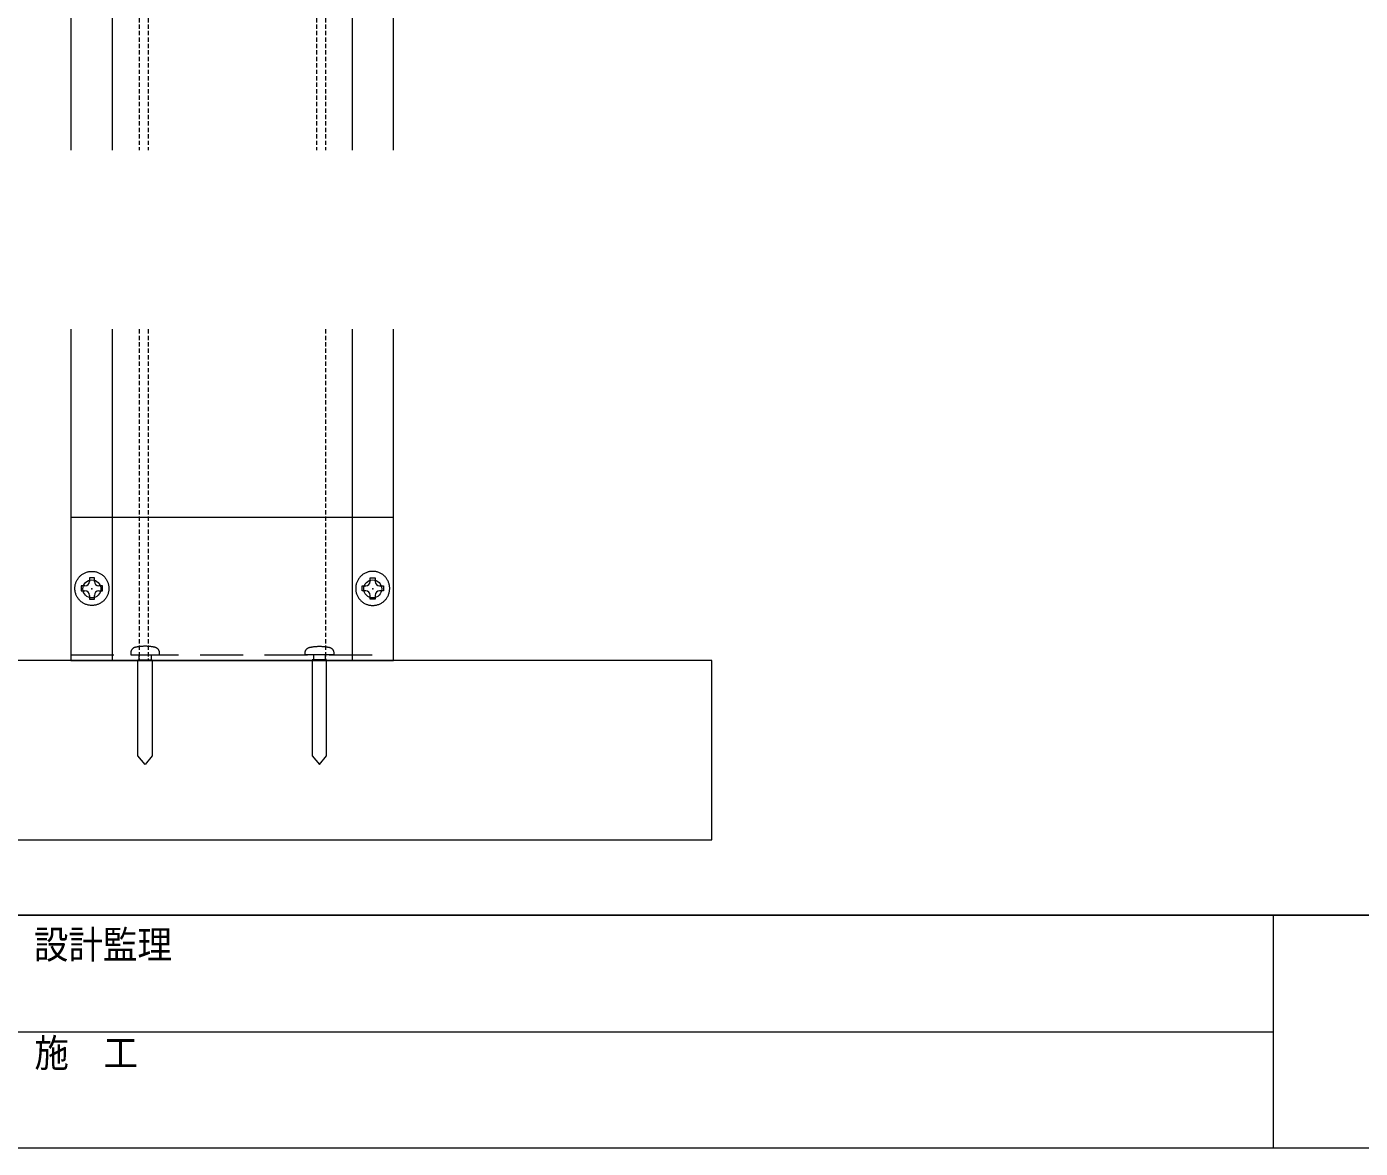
# Model space of a CAD drawing. Units: millimetres, scale not verified. Extents: x -450 to 450, y -136 to 136.
# Drawn here: x 170.5 to 244.9, y -136.5 to -73.9 of the extents above; entities that cross this region are included whole.
import ezdxf
from ezdxf.enums import TextEntityAlignment as Align

# ---------------------------------------------------------------- set-up
doc = ezdxf.new("R2010")
doc.units = ezdxf.units.MM
doc.header["$LTSCALE"] = 2
doc.header["$PDMODE"] = 32
doc.header["$PDSIZE"] = 1
doc.linetypes.add('DASHED1', pattern=[1.8, 1.2, -0.6])
for name, color, linetype, lineweight in [('0-0_一般', 4, 'Continuous', 9), ('0-2_束', 4, 'Continuous', 9), ('0-5_幕板下地', 1, 'Continuous', 9), ('0-6_ビス', 4, 'Continuous', 9)]:
    doc.layers.add(name, color=color, linetype=linetype, lineweight=lineweight)
doc.styles.add('ＭＳ ゴシック', font='')
doc.styles.get('ＭＳ ゴシック').set_extended_font_data('MS Gothic')

# ---------------------------------------------------------------- blocks, each defined once
blk = doc.blocks.new('グループ-154-1')
at = {"layer": '0-0_一般', "color": 7, "linetype": 'DASHED1'}
for p, q in [((9288.5, -5668.8), (9288.5, -5843.2)), ((9293.5, -5668.8), (9293.5, -5843.2)), ((9387.5, -5668.8), (9387.5, -5843.2)), ((9392.5, -5668.8), (9392.5, -5843.2)), ((9288.5, -5943.2), (9288.5, -6128)), ((9293.5, -5943.2), (9293.5, -6128)), ((9392.5, -5943.2), (9392.5, -6128))]:
    blk.add_line(p, q, dxfattribs=at)
at = {"layer": '0-2_束', "color": 7}
for p, q in [((9250.5, -5708.8), (9273.5, -5708.8)), ((9407.5, -5708.8), (9430.5, -5708.8)), ((9250.5, -5714), (9273.5, -5714)), ((9407.5, -5714), (9430.5, -5714))]:
    blk.add_line(p, q, dxfattribs=at)
at = {"layer": '0-5_幕板下地', "color": 7}
for p, q in [((9430.5, -5668.8), (9250.5, -5668.8)), ((9250.5, -5668.8), (9250.5, -5708.8)), ((9273.5, -5668.8), (9273.5, -5843.2)), ((9407.5, -5843.2), (9407.5, -5668.8)), ((9430.5, -5708.8), (9430.5, -5668.8)), ((9250.5, -5714), (9250.5, -5843.2)), ((9430.5, -5843.2), (9430.5, -5714)), ((9250.5, -5943.2), (9250.5, -6128)), ((9273.5, -5943.2), (9273.5, -6128)), ((9407.5, -6128), (9407.5, -5943.2)), ((9430.5, -6128), (9430.5, -5943.2)), ((9250.5, -6128), (9430.5, -6128)), ((9273.5, -6128), (9407.5, -6128))]:
    blk.add_line(p, q, dxfattribs=at)
blk = doc.blocks.new('グループ-279-1')
at = {"layer": '0-6_ビス'}
for p, q in [((9288.51, -6127.6), (9288.51, -6124.8)), ((9295.29, -6124.8), (9295.29, -6127.6))]:
    blk.add_line(p, q, dxfattribs=at)
for points in [[(9284.65, -6121.63), (9284.51, -6121.81), (9284.39, -6121.99), (9284.28, -6122.18), (9284.18, -6122.38), (9284.1, -6122.58), (9284.03, -6122.78), (9283.98, -6122.99), (9283.94, -6123.19), (9283.91, -6123.39), (9283.9, -6123.59), (9283.9, -6123.71), (9283.9, -6123.77), (9283.9, -6123.82), (9283.9, -6123.87), (9283.9, -6123.92), (9283.9, -6123.98), (9283.9, -6124.03), (9283.9, -6124.08), (9283.9, -6124.13), (9283.9, -6124.19), (9283.9, -6124.24), (9283.9, -6124.29), (9283.9, -6124.34), (9283.9, -6124.39), (9283.9, -6124.45), (9283.9, -6124.5), (9283.9, -6124.55), (9283.9, -6124.6), (9283.9, -6124.66), (9283.9, -6124.71), (9283.9, -6124.76), (9284.09, -6124.8), (9284.84, -6124.8), (9285.59, -6124.8), (9286.35, -6124.8), (9287.1, -6124.8), (9287.85, -6124.8), (9288.61, -6124.8), (9289.36, -6124.8)], [(9290.53, -6120.04), (9290.16, -6120.06), (9289.78, -6120.09), (9289.41, -6120.12), (9289.03, -6120.16), (9288.65, -6120.21), (9288.28, -6120.26), (9287.9, -6120.32), (9287.84, -6120.33), (9287.78, -6120.34), (9287.72, -6120.35), (9287.65, -6120.36), (9287.59, -6120.37), (9287.53, -6120.38), (9287.47, -6120.39), (9287.41, -6120.4), (9287.35, -6120.41), (9287.29, -6120.42), (9287.22, -6120.43), (9287.16, -6120.44), (9287.1, -6120.45), (9287.04, -6120.46), (9286.98, -6120.47), (9286.92, -6120.48), (9286.86, -6120.49), (9286.79, -6120.5), (9286.73, -6120.51), (9286.67, -6120.52), (9286.61, -6120.53), (9286.45, -6120.56), (9286.25, -6120.6), (9286.06, -6120.66), (9285.86, -6120.74), (9285.67, -6120.83), (9285.48, -6120.93), (9285.3, -6121.04), (9285.12, -6121.17), (9284.95, -6121.31), (9284.79, -6121.47), (9284.65, -6121.63)], [(9297.89, -6120.72), (9297.69, -6120.65), (9297.5, -6120.59), (9297.3, -6120.55), (9297.17, -6120.52), (9297.11, -6120.51), (9297.05, -6120.5), (9296.99, -6120.49), (9296.93, -6120.48), (9296.87, -6120.47), (9296.81, -6120.46), (9296.74, -6120.46), (9296.68, -6120.45), (9296.62, -6120.44), (9296.56, -6120.43), (9296.5, -6120.42), (9296.44, -6120.41), (9296.38, -6120.4), (9296.31, -6120.39), (9296.25, -6120.38), (9296.19, -6120.37), (9296.13, -6120.36), (9296.07, -6120.35), (9296.01, -6120.34), (9295.95, -6120.33), (9295.81, -6120.31), (9295.43, -6120.25), (9295.05, -6120.2), (9294.68, -6120.15), (9294.3, -6120.12), (9293.92, -6120.08), (9293.55, -6120.05), (9293.17, -6120.03), (9292.79, -6120.02), (9292.42, -6120.01), (9292.04, -6120), (9291.66, -6120), (9291.29, -6120.01), (9290.91, -6120.02), (9290.53, -6120.04)], [(9299.9, -6124.8), (9299.9, -6124.75), (9299.9, -6124.7), (9299.9, -6124.64), (9299.9, -6124.59), (9299.9, -6124.54), (9299.9, -6124.49), (9299.9, -6124.43), (9299.9, -6124.38), (9299.9, -6124.33), (9299.9, -6124.28), (9299.9, -6124.22), (9299.9, -6124.17), (9299.9, -6124.12), (9299.9, -6124.07), (9299.9, -6124.02), (9299.9, -6123.96), (9299.9, -6123.91), (9299.9, -6123.86), (9299.9, -6123.81), (9299.9, -6123.75), (9299.9, -6123.7), (9299.9, -6123.54), (9299.88, -6123.34), (9299.85, -6123.14), (9299.81, -6122.93), (9299.75, -6122.73), (9299.68, -6122.53), (9299.6, -6122.33), (9299.5, -6122.13), (9299.38, -6121.95), (9299.26, -6121.76), (9299.12, -6121.59), (9298.97, -6121.43), (9298.8, -6121.28), (9298.63, -6121.14), (9298.45, -6121.01), (9298.27, -6120.9), (9298.08, -6120.8), (9297.89, -6120.72)], [(9289.36, -6124.8), (9290.11, -6124.8), (9290.86, -6124.8), (9291.62, -6124.8), (9292.37, -6124.8), (9293.12, -6124.8), (9293.88, -6124.8), (9294.63, -6124.8), (9295.38, -6124.8), (9296.13, -6124.8), (9296.89, -6124.8), (9297.64, -6124.8), (9298.39, -6124.8), (9299.15, -6124.8), (9299.9, -6124.8)]]:
    blk.add_lwpolyline(points, dxfattribs=at)
blk.add_lwpolyline([(9295.9, -6127.6), (9295.9, -6181), (9291.9, -6186), (9287.9, -6181), (9287.9, -6127.6)], close=True, dxfattribs=at)
blk = doc.blocks.new('グループ-280-1')
at = {"layer": '0-6_ビス', "color": 1}
blk.add_line((9263.56, -6083.85), (9263.56, -6081.78), dxfattribs=at)
for points in [[(9252.69, -6087.72), (9252.7, -6087.28), (9252.73, -6086.86), (9252.78, -6086.43), (9252.84, -6086.01), (9252.93, -6085.6), (9253.03, -6085.19), (9253.15, -6084.79), (9253.29, -6084.39), (9253.45, -6083.99), (9253.63, -6083.61), (9253.82, -6083.22), (9254.04, -6082.84), (9254.27, -6082.48), (9254.51, -6082.12), (9254.77, -6081.79), (9255.04, -6081.46), (9255.32, -6081.15), (9255.62, -6080.85), (9255.93, -6080.57), (9256.26, -6080.29), (9256.6, -6080.04), (9256.95, -6079.79), (9257.32, -6079.56), (9257.69, -6079.35), (9258.08, -6079.15), (9258.47, -6078.98), (9258.86, -6078.82), (9259.26, -6078.68), (9259.66, -6078.56), (9260.07, -6078.45), (9260.49, -6078.37), (9260.91, -6078.3), (9261.33, -6078.26), (9261.76, -6078.23), (9262.19, -6078.22), (9262.63, -6078.23), (9263.05, -6078.26), (9263.48, -6078.3), (9263.9, -6078.37)], [(9263.56, -6081.78), (9260.82, -6081.78), (9260.82, -6083.85)], [(9263.9, -6078.37), (9264.31, -6078.45), (9264.72, -6078.56), (9265.12, -6078.68), (9265.52, -6078.82), (9265.92, -6078.98), (9266.31, -6079.15), (9266.69, -6079.35), (9267.07, -6079.56), (9267.43, -6079.79), (9267.79, -6080.04), (9268.13, -6080.29), (9268.45, -6080.57), (9268.76, -6080.85), (9269.06, -6081.15), (9269.35, -6081.46), (9269.62, -6081.79), (9269.87, -6082.12), (9270.12, -6082.48), (9270.35, -6082.84), (9270.56, -6083.22), (9270.76, -6083.61), (9270.93, -6083.99), (9271.09, -6084.39), (9271.23, -6084.79), (9271.36, -6085.19), (9271.46, -6085.6), (9271.54, -6086.01), (9271.61, -6086.43), (9271.65, -6086.86), (9271.68, -6087.28), (9271.69, -6087.72), (9271.68, -6088.15), (9271.65, -6088.58), (9271.61, -6089.01), (9271.54, -6089.42), (9271.46, -6089.84), (9271.36, -6090.25), (9271.23, -6090.65), (9271.09, -6091.05)], [(9257.32, -6095.87), (9256.95, -6095.64), (9256.6, -6095.4), (9256.26, -6095.14), (9255.93, -6094.87), (9255.62, -6094.59), (9255.32, -6094.29), (9255.04, -6093.98), (9254.77, -6093.65), (9254.51, -6093.31), (9254.27, -6092.96), (9254.04, -6092.59), (9253.82, -6092.22), (9253.63, -6091.83), (9253.45, -6091.44), (9253.29, -6091.05), (9253.15, -6090.65), (9253.03, -6090.25), (9252.93, -6089.84), (9252.84, -6089.42), (9252.78, -6089.01), (9252.73, -6088.58), (9252.7, -6088.15), (9252.69, -6087.72)], [(9258.32, -6086.35), (9256.25, -6086.35), (9256.25, -6089.09), (9258.32, -6089.09)], [(9271.09, -6091.05), (9270.93, -6091.44), (9270.76, -6091.83), (9270.56, -6092.22), (9270.35, -6092.59), (9270.12, -6092.96), (9269.87, -6093.31), (9269.62, -6093.65), (9269.35, -6093.98), (9269.06, -6094.29), (9268.76, -6094.59), (9268.45, -6094.87), (9268.13, -6095.14), (9267.79, -6095.4), (9267.43, -6095.64), (9267.07, -6095.87), (9266.69, -6096.09), (9266.31, -6096.28), (9265.92, -6096.46), (9265.52, -6096.62), (9265.12, -6096.76), (9264.72, -6096.88), (9264.31, -6096.98), (9263.9, -6097.07), (9263.48, -6097.13), (9263.05, -6097.18), (9262.63, -6097.21), (9262.19, -6097.22), (9261.76, -6097.21), (9261.33, -6097.18), (9260.91, -6097.13), (9260.49, -6097.07), (9260.07, -6096.98), (9259.66, -6096.88), (9259.26, -6096.76), (9258.86, -6096.62), (9258.47, -6096.46), (9258.08, -6096.28), (9257.69, -6096.09), (9257.32, -6095.87)], [(9260.82, -6091.59), (9260.82, -6093.66), (9263.56, -6093.66), (9263.56, -6091.59)], [(9266.06, -6089.09), (9268.13, -6089.09), (9268.13, -6086.35), (9266.06, -6086.35)]]:
    blk.add_lwpolyline(points, dxfattribs=at)
for centre, start, end in [((9258.32, -6083.85), 270, 0), ((9266.06, -6083.85), 180, 270), ((9258.32, -6091.59), 0, 90), ((9266.06, -6091.59), 90, 180)]:
    blk.add_arc(centre, 2.5, start, end, dxfattribs=at)
blk.add_point((9262.19, -6088), dxfattribs=at)
blk = doc.blocks.new('グループ-281-1')
at = {"layer": '0-6_ビス', "color": 1}
blk.add_line((9417.44, -6083.85), (9417.44, -6081.78), dxfattribs=at)
for points in [[(9417.1, -6078.37), (9416.69, -6078.45), (9416.28, -6078.56), (9415.88, -6078.68), (9415.48, -6078.82), (9415.08, -6078.98), (9414.69, -6079.15), (9414.31, -6079.35), (9413.93, -6079.56), (9413.57, -6079.79), (9413.21, -6080.04), (9412.87, -6080.29), (9412.55, -6080.57), (9412.24, -6080.85), (9411.94, -6081.15), (9411.65, -6081.46), (9411.38, -6081.79), (9411.13, -6082.12), (9410.88, -6082.48), (9410.65, -6082.84), (9410.44, -6083.22), (9410.24, -6083.61), (9410.06, -6083.99), (9409.91, -6084.39), (9409.77, -6084.79), (9409.64, -6085.19), (9409.54, -6085.6), (9409.46, -6086.01), (9409.39, -6086.43), (9409.34, -6086.86), (9409.32, -6087.28), (9409.31, -6087.72), (9409.32, -6088.15), (9409.34, -6088.58), (9409.39, -6089.01), (9409.46, -6089.42), (9409.54, -6089.84), (9409.64, -6090.25), (9409.77, -6090.65), (9409.91, -6091.05)], [(9428.31, -6087.72), (9428.3, -6087.28), (9428.27, -6086.86), (9428.22, -6086.43), (9428.16, -6086.01), (9428.07, -6085.6), (9427.97, -6085.19), (9427.85, -6084.79), (9427.71, -6084.39), (9427.55, -6083.99), (9427.37, -6083.61), (9427.18, -6083.22), (9426.96, -6082.84), (9426.73, -6082.48), (9426.49, -6082.12), (9426.23, -6081.79), (9425.96, -6081.46), (9425.68, -6081.15), (9425.38, -6080.85), (9425.07, -6080.57), (9424.74, -6080.29), (9424.4, -6080.04), (9424.05, -6079.79), (9423.68, -6079.56), (9423.3, -6079.35), (9422.92, -6079.15), (9422.53, -6078.98), (9422.14, -6078.82), (9421.74, -6078.68), (9421.34, -6078.56), (9420.93, -6078.45), (9420.51, -6078.37), (9420.09, -6078.3), (9419.67, -6078.26), (9419.24, -6078.23), (9418.81, -6078.22), (9418.37, -6078.23), (9417.94, -6078.26), (9417.52, -6078.3), (9417.1, -6078.37)], [(9417.44, -6081.78), (9420.18, -6081.78), (9420.18, -6083.85)], [(9409.91, -6091.05), (9410.06, -6091.44), (9410.24, -6091.83), (9410.44, -6092.22), (9410.65, -6092.59), (9410.88, -6092.96), (9411.13, -6093.31), (9411.38, -6093.65), (9411.65, -6093.98), (9411.94, -6094.29), (9412.24, -6094.59), (9412.55, -6094.87), (9412.87, -6095.14), (9413.21, -6095.4), (9413.57, -6095.64), (9413.93, -6095.87), (9414.31, -6096.09), (9414.69, -6096.28), (9415.08, -6096.46), (9415.48, -6096.62), (9415.88, -6096.76), (9416.28, -6096.88), (9416.69, -6096.98), (9417.1, -6097.07), (9417.52, -6097.13), (9417.94, -6097.18), (9418.37, -6097.21), (9418.81, -6097.22), (9419.24, -6097.21), (9419.67, -6097.18), (9420.09, -6097.13), (9420.51, -6097.07), (9420.93, -6096.98), (9421.34, -6096.88), (9421.74, -6096.76), (9422.14, -6096.62), (9422.53, -6096.46), (9422.92, -6096.28), (9423.3, -6096.09), (9423.68, -6095.87)], [(9414.94, -6089.09), (9412.87, -6089.09), (9412.87, -6086.35), (9414.94, -6086.35)], [(9420.18, -6091.59), (9420.18, -6093.66), (9417.44, -6093.66), (9417.44, -6091.59)], [(9422.68, -6086.35), (9424.74, -6086.35), (9424.74, -6089.09), (9422.68, -6089.09)], [(9423.68, -6095.87), (9424.05, -6095.64), (9424.4, -6095.4), (9424.74, -6095.14), (9425.07, -6094.87), (9425.38, -6094.59), (9425.68, -6094.29), (9425.96, -6093.98), (9426.23, -6093.65), (9426.49, -6093.31), (9426.73, -6092.96), (9426.96, -6092.59), (9427.18, -6092.22), (9427.37, -6091.83), (9427.55, -6091.44), (9427.71, -6091.05), (9427.85, -6090.65), (9427.97, -6090.25), (9428.07, -6089.84), (9428.16, -6089.42), (9428.22, -6089.01), (9428.27, -6088.58), (9428.3, -6088.15), (9428.31, -6087.72)]]:
    blk.add_lwpolyline(points, dxfattribs=at)
for centre, start, end in [((9414.94, -6083.85), 270, 0), ((9422.68, -6083.85), 180, 270), ((9414.94, -6091.59), 0, 90), ((9422.68, -6091.59), 90, 180)]:
    blk.add_arc(centre, 2.5, start, end, dxfattribs=at)
blk.add_point((9418.81, -6088), dxfattribs=at)
blk = doc.blocks.new('グループ-282-1')
at = {"layer": '0-6_ビス'}
for p, q in [((9385.71, -6124.8), (9385.71, -6127.6)), ((9392.49, -6127.6), (9392.49, -6124.8))]:
    blk.add_line(p, q, dxfattribs=at)
for points in [[(9381.1, -6124.8), (9381.1, -6124.75), (9381.1, -6124.7), (9381.1, -6124.64), (9381.1, -6124.59), (9381.1, -6124.54), (9381.1, -6124.49), (9381.1, -6124.43), (9381.1, -6124.38), (9381.1, -6124.33), (9381.1, -6124.28), (9381.1, -6124.22), (9381.1, -6124.17), (9381.1, -6124.12), (9381.1, -6124.07), (9381.1, -6124.02), (9381.1, -6123.96), (9381.1, -6123.91), (9381.1, -6123.86), (9381.1, -6123.81), (9381.1, -6123.75), (9381.1, -6123.7), (9381.1, -6123.54), (9381.12, -6123.34), (9381.15, -6123.14), (9381.19, -6122.93), (9381.25, -6122.73), (9381.32, -6122.53), (9381.4, -6122.33), (9381.5, -6122.13), (9381.62, -6121.95), (9381.74, -6121.76), (9381.88, -6121.59), (9382.03, -6121.43), (9382.2, -6121.28), (9382.37, -6121.14), (9382.54, -6121.01), (9382.73, -6120.9), (9382.92, -6120.8), (9383.11, -6120.72)], [(9383.11, -6120.72), (9383.31, -6120.65), (9383.5, -6120.59), (9383.7, -6120.55), (9383.82, -6120.52), (9383.89, -6120.51), (9383.95, -6120.5), (9384.01, -6120.49), (9384.07, -6120.48), (9384.13, -6120.47), (9384.19, -6120.46), (9384.25, -6120.46), (9384.32, -6120.45), (9384.38, -6120.44), (9384.44, -6120.43), (9384.5, -6120.42), (9384.56, -6120.41), (9384.62, -6120.4), (9384.68, -6120.39), (9384.75, -6120.38), (9384.81, -6120.37), (9384.87, -6120.36), (9384.93, -6120.35), (9384.99, -6120.34), (9385.05, -6120.33), (9385.19, -6120.31), (9385.57, -6120.25), (9385.95, -6120.2), (9386.32, -6120.15), (9386.7, -6120.12), (9387.08, -6120.08), (9387.45, -6120.05), (9387.83, -6120.03), (9388.21, -6120.02), (9388.58, -6120.01), (9388.96, -6120), (9389.33, -6120), (9389.71, -6120.01), (9390.09, -6120.02), (9390.46, -6120.04)], [(9390.46, -6120.04), (9390.84, -6120.06), (9391.22, -6120.09), (9391.59, -6120.12), (9391.97, -6120.16), (9392.35, -6120.21), (9392.72, -6120.26), (9393.1, -6120.32), (9393.16, -6120.33), (9393.22, -6120.34), (9393.28, -6120.35), (9393.35, -6120.36), (9393.41, -6120.37), (9393.47, -6120.38), (9393.53, -6120.39), (9393.59, -6120.4), (9393.65, -6120.41), (9393.71, -6120.42), (9393.78, -6120.43), (9393.84, -6120.44), (9393.9, -6120.45), (9393.96, -6120.46), (9394.02, -6120.47), (9394.08, -6120.48), (9394.14, -6120.49), (9394.21, -6120.5), (9394.27, -6120.51), (9394.33, -6120.52), (9394.39, -6120.53), (9394.55, -6120.56), (9394.75, -6120.6), (9394.94, -6120.66), (9395.14, -6120.74), (9395.33, -6120.83), (9395.52, -6120.93), (9395.7, -6121.04), (9395.88, -6121.17), (9396.05, -6121.31), (9396.2, -6121.47), (9396.35, -6121.63)], [(9396.35, -6121.63), (9396.49, -6121.81), (9396.61, -6121.99), (9396.72, -6122.18), (9396.82, -6122.38), (9396.9, -6122.58), (9396.97, -6122.78), (9397.02, -6122.99), (9397.06, -6123.19), (9397.09, -6123.39), (9397.1, -6123.59), (9397.1, -6123.71), (9397.1, -6123.77), (9397.1, -6123.82), (9397.1, -6123.87), (9397.1, -6123.92), (9397.1, -6123.98), (9397.1, -6124.03), (9397.1, -6124.08), (9397.1, -6124.13), (9397.1, -6124.19), (9397.1, -6124.24), (9397.1, -6124.29), (9397.1, -6124.34), (9397.1, -6124.39), (9397.1, -6124.45), (9397.1, -6124.5), (9397.1, -6124.55), (9397.1, -6124.6), (9397.1, -6124.66), (9397.1, -6124.71), (9397.1, -6124.76), (9396.91, -6124.8), (9396.16, -6124.8), (9395.41, -6124.8), (9394.65, -6124.8), (9393.9, -6124.8), (9393.15, -6124.8), (9392.39, -6124.8), (9391.64, -6124.8)], [(9391.64, -6124.8), (9390.89, -6124.8), (9390.13, -6124.8), (9389.38, -6124.8), (9388.63, -6124.8), (9387.88, -6124.8), (9387.12, -6124.8), (9386.37, -6124.8), (9385.62, -6124.8), (9384.86, -6124.8), (9384.11, -6124.8), (9383.36, -6124.8), (9382.61, -6124.8), (9381.85, -6124.8), (9381.1, -6124.8)]]:
    blk.add_lwpolyline(points, dxfattribs=at)
blk.add_lwpolyline([(9385.1, -6127.6), (9385.1, -6181), (9389.1, -6186), (9393.1, -6181), (9393.1, -6127.6)], close=True, dxfattribs=at)

msp = doc.modelspace()

# ---------------------------------------------------------------- linework, layer by layer
at = {"layer": '0-0_一般'}
msp.add_line((172.943, -101.3), (190.943, -101.3), dxfattribs=at)
at = {"layer": '0-0_一般', "color": 1}
msp.add_line((201.493, -109.3), (81.493, -109.3), dxfattribs=at)
at = {"layer": '0-0_一般', "linetype": 'DASHED1'}
msp.add_line((172.943, -108.98), (190.943, -108.98), dxfattribs=at)
at = {"layer": '0-0_一般', "color": 7}
for p, q in [((240, -123.5), (240, -136.5)), ((170, -130), (240, -130))]:
    msp.add_line(p, q, dxfattribs=at)
at = {"layer": '0-0_一般', "color": 5}
for points in [[(50, 136.5), (450, 136.5), (450, -123.5), (50, -123.5)], [(50, -123.5), (450, -123.5), (450, -136.5), (50, -136.5)]]:
    msp.add_lwpolyline(points, close=True, dxfattribs=at)
at = {"layer": '0-0_一般', "color": 7}
msp.add_lwpolyline([(208.693, -119.3), (208.693, -109.3), (74.093, -109.3), (74.093, -119.3)], close=True, dxfattribs=at)

# ---------------------------------------------------------------- block references
at = {"layer": '0-0_一般', "xscale": 0.1, "yscale": 0.1}
msp.add_blockref('グループ-154-1', (-752.107, 503.5), dxfattribs=at)
at = {"layer": '0-6_ビス', "xscale": 0.1, "yscale": 0.1}
for name in ['グループ-280-1', 'グループ-281-1', 'グループ-279-1', 'グループ-282-1']:
    msp.add_blockref(name, (-752.107, 503.5), dxfattribs=at)

# ---------------------------------------------------------------- texts
at = {"layer": '0-0_一般', "color": 7, "style": 'ＭＳ ゴシック', "width": 0.9}
for s, p in [('設計監理', (170.876, -126.393)), ('施\u3000工', (170.901, -132.437))]:
    msp.add_text(s, height=1.569, dxfattribs=at).set_placement(p, align=Align.BOTTOM_LEFT)

doc.saveas('drawing.dxf')
